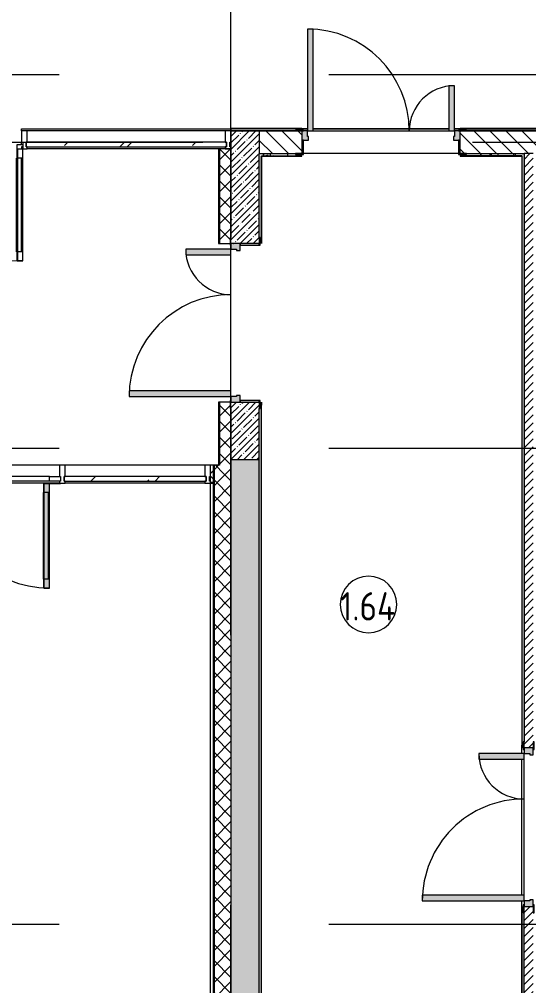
# Model space of a CAD drawing. Header units: millimetres. Extents: x -7229 to 196340, y -8553 to 29000.
# Drawn here: x 137706 to 142206, y 3057 to 11585 of the extents above; entities that cross this region are included whole.
import ezdxf

# ---------------------------------------------------------------- set-up
doc = ezdxf.new("R2010")
doc.units = ezdxf.units.MM
doc.linetypes.add('Осевая', pattern=[15875, 3175, -2381.25, 7937.5, -2381.25])
for name, color, linetype, lineweight in [('A-AREA-IDEN', 7, 'Continuous', 9), ('A-GLAZ-CURT-2', 7, 'Continuous', 9), ('A-GLAZ-CWMG-3', 7, 'Continuous', 9), ('A-WALL-1', 7, 'Continuous', 9), ('A-WALL-4', 7, 'Continuous', 13), ('I-WALL-6', 7, 'Continuous', 9), ('Оси-2', 7, 'Осевая', 9)]:
    doc.layers.add(name, color=color, linetype=linetype, lineweight=lineweight)
for name, color, linetype, lineweight, true_color in [('A-DETL-GENF-5', 7, 'Continuous', 9, 0xaaaaaa), ('A-DETL-GENF-6', 7, 'Continuous', 9, 0xe2e2e2), ('A-DOOR-5', 7, 'Continuous', 9, 0xaaaaaa), ('A-DOOR-6', 7, 'Continuous', 9, 0xe2e2e2), ('A-DOOR-FRAM-4', 7, 'Continuous', 9, 0xe2e2e2), ('A-DOOR-FRAM-5', 7, 'Continuous', 9, 0xaaaaaa), ('A-FLOR-3', 7, 'Continuous', 9, 0xaaaaaa), ('I-WALL-8', 9, 'Continuous', 9, 0x808080)]:
    doc.layers.add(name, color=color, linetype=linetype, lineweight=lineweight, true_color=true_color)
doc.styles.add('GOST Common', font='GOST_Common.ttf', dxfattribs={"width": 0.9, "height": 250})
pattern_1 = [(45, (50216.3, 0), (-70.71068, 70.71068), []), (135, (50216.3, 0), (-70.71068, -70.71068), [])]
pattern_2 = [(45, (50216.3, 0), (-57.024626, 57.024626), []), (45, (50273.33, 0), (-57.024626, 57.024626), [100.806, -20.161, 3.353, -16.808])]
pattern_3 = [(0, (50216.302, 0), (121.92, 30.48), [10.058, -81.382, 10.058, -81.382, -487.68]), (0, (50216.302, 0), (121.92, 30.48), [-182.88, 10.058, -172.822, 10.058, -81.382, -213.36]), (0, (50216.302, 0), (121.92, 30.48), [-457.2, 10.058, -50.902, 10.058, -142.342]), (120, (50262.022, 15.24), (-87.356454, 90.345817), [10.058, -81.382, 10.058, -81.382, -487.68]), (120, (50262.022, 15.24), (-87.356454, 90.345817), [-182.88, 10.058, -172.822, 10.058, -81.382, -213.36]), (120, (50262.022, 15.24), (-87.356454, 90.345817), [-457.2, 10.058, -50.902, 10.058, -142.342]), (240, (50277.262, 76.2), (-34.563546, -120.825817), [10.058, -81.382, 10.058, -81.382, -487.68]), (240, (50277.262, 76.2), (-34.563546, -120.825817), [-182.88, 10.058, -172.822, 10.058, -81.382, -213.36]), (240, (50277.262, 76.2), (-34.563546, -120.825817), [-457.2, 10.058, -50.902, 10.058, -142.342])]

# ---------------------------------------------------------------- blocks, each defined once
blk = doc.blocks.new('110_Дверь_СКБ_2Ст - Д-5_п_ Из игровой в коридор-32215844-План монтажа зашивок 1 этажа в осях 23_1-33 лист 3')
at = {"layer": 'A-DOOR-6'}
for points in [[(-637.5, 53.8), (-637.5, 40), (-587.5, 40), (-587.5, 940), (-637.5, 940), (-637.5, 60)], [(612.5, 60), (612.5, 40), (662.5, 40), (662.5, 440), (612.5, 440)]]:
    blk.add_hatch(color=256, dxfattribs=at).paths.add_polyline_path(points)
h = blk.add_hatch(color=256, dxfattribs=at)
h.paths.add_polyline_path([(-687.5, 40), (-687.5, -40), (-627.5, -40), (-627.5, -10), (-637.5, -10), (-637.5, 40)])
h.paths.add_polyline_path([(652.5, -10), (652.5, -40), (712.5, -40), (712.5, 40), (662.5, 40), (662.5, -10)])
at = {"layer": 'A-DOOR-FRAM-4'}
for points in [[(-742.5, 40), (-672.5, 40), (-672.5, 48), (-742.5, 48), (-742.5, 40.2)], [(697.5, 40), (767.5, 40.1), (767.5, 48), (697.5, 48), (697.5, 40.8)], [(-742.5, -48), (-672.5, -48), (-672.5, -40), (-742.5, -40)], [(697.5, -47.8), (697.8, -48), (767.5, -48), (767.5, -40), (697.5, -40)]]:
    blk.add_hatch(color=256, dxfattribs=at).paths.add_polyline_path(points)
at = {"layer": 'A-DOOR-5'}
for p, q in [((-637.5, 940), (-637.5, 40)), ((-587.5, 940), (-637.5, 940)), ((-587.5, 40), (-587.5, 940)), ((662.5, 440), (612.5, 440)), ((612.5, 440), (612.5, 40)), ((662.5, 40), (662.5, 440)), ((-637.5, 40), (-587.5, 40)), ((612.5, 40), (662.5, 40))]:
    blk.add_line(p, q, dxfattribs=at)
for centre, radius, start, end in [((-637.5, 40), 900, 0, 90), ((662.5, 40), 400, 90, 180)]:
    blk.add_arc(centre, radius, start, end, dxfattribs=at)
at = {"layer": 'A-DOOR-FRAM-5'}
for p, q in [((-672.5, 48), (-742.5, 48)), ((-742.5, 48), (-742.5, 40)), ((-742.5, 40), (-672.5, 40)), ((-637.5, 40), (-687.5, 40)), ((-687.5, 40), (-687.5, -40)), ((-672.5, 40), (-672.5, 48)), ((-637.5, -10), (-637.5, 40)), ((662.5, 40), (662.5, -10)), ((712.5, 40), (662.5, 40)), ((767.5, 48), (697.5, 48)), ((697.5, 48), (697.5, 40)), ((697.5, 40), (767.5, 40)), ((712.5, -40), (712.5, 40)), ((767.5, 40), (767.5, 48)), ((-672.5, -40), (-742.5, -40)), ((-742.5, -40), (-742.5, -48)), ((-742.5, -48), (-672.5, -48)), ((-672.5, -39), (-687.5, -39)), ((-687.5, -39), (-687.5, -40)), ((-687.5, -40), (-627.5, -40)), ((-687.5, -40), (-672.5, -40)), ((-672.5, -40), (-672.5, -39)), ((-672.5, -48), (-672.5, -40)), ((-627.5, -10), (-637.5, -10)), ((-627.5, -40), (-627.5, -10)), ((662.5, -10), (652.5, -10)), ((652.5, -10), (652.5, -40)), ((652.5, -40), (712.5, -40)), ((712.5, -39), (697.5, -39)), ((697.5, -39), (697.5, -40)), ((697.5, -40), (712.5, -40)), ((767.5, -40), (697.5, -40)), ((697.5, -40), (697.5, -48)), ((697.5, -48), (767.5, -48)), ((712.5, -40), (712.5, -39)), ((767.5, -48), (767.5, -40))]:
    blk.add_line(p, q, dxfattribs=at)
blk = doc.blocks.new('110_Дверь_СКБ_2Ст - Д-2а_п_ Из коридора на лестницу-32215424-План монтажа зашивок 1 этажа в осях 23_1-33 лист 3')
at = {"layer": 'A-DOOR-6'}
for points in [[(-637.5, 1025), (-637.5, 125), (-587.5, 125), (-587.5, 1025)], [(612.5, 125), (662.5, 125), (662.5, 525), (612.5, 525), (612.5, 134.5)], [(697.5, -125), (712.5, -125), (712.5, 45), (697.5, 45), (697.5, -49.9)]]:
    blk.add_hatch(color=256, dxfattribs=at).paths.add_polyline_path(points)
h = blk.add_hatch(color=256, dxfattribs=at)
h.paths.add_polyline_path([(-687.5, 45), (-627.5, 45), (-627.5, 75), (-637.5, 75), (-637.5, 125), (-687.5, 125), (-687.5, 120.3)])
h.paths.add_polyline_path([(652.5, 57), (652.5, 45), (712.5, 45), (712.5, 125), (662.5, 125), (662.5, 75), (652.5, 75), (652.5, 65)])
at = {"layer": 'A-DOOR-FRAM-4'}
for points in [[(-742.5, 125), (-672.5, 125), (-672.5, 133), (-742.5, 133)], [(697.5, 128), (697.5, 125), (767.5, 125), (767.5, 133), (697.5, 133), (697.5, 129.7)], [(-687.5, -125), (-672.5, -125), (-672.5, 45), (-687.5, 45)], [(-742.5, -125), (-742.5, -133), (-672.5, -133), (-672.5, -125), (-731.6, -125)], [(697.5, -133), (767.5, -133), (767.5, -125), (697.5, -125)]]:
    blk.add_hatch(color=256, dxfattribs=at).paths.add_polyline_path(points)
at = {"layer": 'A-DOOR-5'}
for p, q in [((-637.5, 1025), (-637.5, 125)), ((-587.5, 1025), (-637.5, 1025)), ((-587.5, 125), (-587.5, 1025)), ((662.5, 525), (612.5, 525)), ((612.5, 525), (612.5, 125)), ((662.5, 125), (662.5, 525)), ((-637.5, 125), (-587.5, 125)), ((612.5, 125), (662.5, 125))]:
    blk.add_line(p, q, dxfattribs=at)
for centre, radius, start, end in [((-637.5, 125), 900, 0, 90), ((662.5, 125), 400, 90, 180)]:
    blk.add_arc(centre, radius, start, end, dxfattribs=at)
at = {"layer": 'A-DOOR-FRAM-5'}
for p, q in [((-672.5, 133), (-742.5, 133)), ((-742.5, 133), (-742.5, 125)), ((-742.5, 125), (-672.5, 125)), ((-637.5, 125), (-687.5, 125)), ((-687.5, 125), (-687.5, 45)), ((-672.5, 125), (-672.5, 133)), ((-637.5, 75), (-637.5, 125)), ((662.5, 125), (662.5, 75)), ((712.5, 125), (662.5, 125)), ((767.5, 133), (697.5, 133)), ((697.5, 133), (697.5, 125)), ((697.5, 125), (767.5, 125)), ((712.5, 45), (712.5, 125)), ((767.5, 125), (767.5, 133)), ((-687.5, 45), (-627.5, 45)), ((-672.5, 45), (-687.5, 45)), ((-687.5, 45), (-687.5, -125)), ((-672.5, -125), (-672.5, 45)), ((-627.5, 75), (-637.5, 75)), ((-627.5, 45), (-627.5, 75)), ((662.5, 75), (652.5, 75)), ((652.5, 75), (652.5, 45)), ((652.5, 45), (712.5, 45)), ((712.5, 45), (697.5, 45)), ((697.5, 45), (697.5, -125)), ((712.5, -125), (712.5, 45)), ((-672.5, -125), (-742.5, -125)), ((-742.5, -125), (-742.5, -133)), ((-742.5, -133), (-672.5, -133)), ((-687.5, -125), (-672.5, -125)), ((-672.5, -133), (-672.5, -125)), ((697.5, -125), (712.5, -125)), ((767.5, -125), (697.5, -125)), ((697.5, -125), (697.5, -133)), ((697.5, -133), (767.5, -133)), ((767.5, -133), (767.5, -125))]:
    blk.add_line(p, q, dxfattribs=at)
blk = doc.blocks.new('Прямоугольный импост - Импост структурный с накладкой - 160мм-22875586-План монтажа зашивок 1 этажа в осях 23_1-33 лист 3')
at = {"layer": 'A-GLAZ-CWMG-3'}
for p, q in [((-50, 0), (-50, 17)), ((-50, 17), (0, 17)), ((-40, 0), (-50, 0)), ((-40, -40), (-40, 0)), ((0, 0), (-10, 0)), ((-10, 0), (-10, -40)), ((0, 17), (0, 0)), ((-50, -140), (-50, -40)), ((-50, -40), (-40, -40)), ((-10, -40), (0, -40)), ((0, -40), (0, -140)), ((0, -140), (-50, -140))]:
    blk.add_line(p, q, dxfattribs=at)
blk = doc.blocks.new('Дверь_Витражная_остекление_ - ВВ-17 остекление-32475309-План монтажа зашивок 1 этажа в осях 23_1-33 лист 3')
at = {"layer": 'A-DETL-GENF-5'}
for p, q in [((-940, -20), (-985, -20)), ((-985, -1005), (-985, -20)), ((-940, -20), (-985, -20)), ((-985, -20), (-985, -1005)), ((-940, -1005), (-940, -20)), ((-940, -1005), (-940, -20)), ((990, -1005), (990, -20)), ((990, -20), (990, -1005)), ((1035, -1005), (1035, -20)), ((1035, -1005), (1035, -20)), ((-985, -100), (-940, -100)), ((-975, -925), (-975, -100)), ((-931, -925), (-931, -100)), ((981, -925), (981, -100)), ((1035, -100), (990, -100)), ((1025, -925), (1025, -100)), ((-985, -925), (-940, -925)), ((1035, -925), (990, -925)), ((-985, -1005), (-940, -1005)), ((-985, -1005), (-940, -1005)), ((1035, -1005), (990, -1005)), ((990, -1005), (1035, -1005))]:
    blk.add_line(p, q, dxfattribs=at)
at = {"layer": 'A-DOOR-5'}
for p, q in [((-1035, 20), (-985, 20)), ((-1035, -20), (-1035, 20)), ((-985, 20), (-985, -20)), ((985, 20), (1035, 20)), ((985, -20), (985, 20)), ((1035, 20), (1035, -20)), ((-985, -20), (-1035, -20)), ((-985, -1005), (-985, -20)), ((985, -1005), (985, -20)), ((1035, -20), (985, -20))]:
    blk.add_line(p, q, dxfattribs=at)
for centre, start, end in [((-985, -20), 270, 0), ((985, -20), 180, 270)]:
    blk.add_arc(centre, 985, start, end, dxfattribs=at)
blk = doc.blocks.new('Прямоугольный импост - Импост структурный с накладкой - 160мм Темный-30756008-План монтажа зашивок 1 этажа в осях 23_1-33 лист 3')
at = {"layer": 'A-GLAZ-CWMG-3'}
for p, q in [((-50, 0), (-50, 17)), ((-50, 17), (0, 17)), ((-40, 0), (-50, 0)), ((-40, -40), (-40, 0)), ((0, 0), (-10, 0)), ((-10, 0), (-10, -40)), ((0, 17), (0, 0)), ((-50, -140), (-50, -40)), ((-50, -40), (-40, -40)), ((-10, -40), (0, -40)), ((0, -40), (0, -140)), ((0, -140), (-50, -140))]:
    blk.add_line(p, q, dxfattribs=at)
blk = doc.blocks.new('Системная панель - Стекло - 40мм-24251898-План монтажа зашивок 1 этажа в осях 23_1-33 лист 3')
at = {"layer": 'A-GLAZ-CURT-2'}
h = blk.add_hatch(dxfattribs=at)
h.set_pattern_fill('FP_156', color=256, style=0, pattern_type=2)
h.set_pattern_definition([(45, (-88612.5, -7410), (-282.8427, 282.8427), [200, -600]), (45, (-88812.5, -7510), (-282.8427, 282.8427), [600, -200]), (45, (-88412.5, -7610), (-282.8427, 282.8427), [200, -600])])
h.paths.add_polyline_path([(627.5, 0), (627.5, 40), (-627.5, 40), (-627.5, 0), (37.5, 0)])
for p, q in [((627.5, 40), (-627.5, 40)), ((-627.5, 40), (-627.5, 0)), ((627.5, 0), (627.5, 40)), ((-627.5, 0), (627.5, 0))]:
    blk.add_line(p, q, dxfattribs=at)
blk = doc.blocks.new('Прямоугольный импост - Импост структурный с накладкой - 160мм-24251895-План монтажа зашивок 1 этажа в осях 23_1-33 лист 3')
at = {"layer": 'A-GLAZ-CWMG-3'}
for p, q in [((89130, 7650), (87895, 7650)), ((89130, 7493), (87895, 7493))]:
    blk.add_line(p, q, dxfattribs=at)
blk = doc.blocks.new('Прямоугольный импост - Импост структурный с накладкой - 160мм-18691755-План монтажа зашивок 1 этажа в осях 23_1-33 лист 3')
at = {"layer": 'A-GLAZ-CWMG-3'}
for p, q in [((-25, 0), (-25, 17)), ((-25, 17), (25, 17)), ((25, 0), (15, 0)), ((15, 0), (15, -40)), ((25, 17), (25, 0)), ((-25, -140), (-25, -40)), ((15, -40), (25, -40)), ((25, -40), (25, -140)), ((25, -140), (-25, -140))]:
    blk.add_line(p, q, dxfattribs=at)
blk = doc.blocks.new('Дверь_Витражная_СКБ_2Ст - ВВ-17-31911620-План монтажа зашивок 1 этажа в осях 23_1-33 лист 3')
at = {"layer": 'A-DETL-GENF-6'}
for points in [[(-1035, -20), (-937, -20), (-937, -17), (-1035, -17)], [(-929.1, -970), (-913, -970), (-913, -20), (-963, -20), (-963, -970)], [(937, -944), (937, -20), (887, -20), (887, -944)], [(1023.2, -20), (1035, -20), (1035, -17), (937, -17), (937, -20), (1017.9, -20)]]:
    blk.add_hatch(color=256, dxfattribs=at).paths.add_polyline_path(points)
at = {"layer": 'A-DETL-GENF-5'}
for p, q in [((-1035, -20), (-1035, -17)), ((-1035, -17), (-1035, -20)), ((-937, -20), (-1035, -20)), ((-1035, -20), (-937, -20)), ((-913, -20), (-963, -20)), ((-963, -970), (-963, -20)), ((-913, -20), (-963, -20)), ((-963, -20), (-963, -970)), ((-937, -17), (-937, -20)), ((-937, -20), (-937, -17)), ((-913, -970), (-913, -20)), ((-913, -970), (-913, -20)), ((887, -20), (937, -20)), ((887, -944), (887, -20)), ((887, -20), (887, -944)), ((937, -20), (887, -20)), ((937, -17), (937, -20)), ((937, -17), (937, -20)), ((937, -944), (937, -20)), ((937, -944), (937, -20)), ((937, -20), (1035, -20)), ((937, -20), (1035, -20)), ((1035, -20), (1035, -17)), ((1035, -20), (1035, -17)), ((-963, -100), (-913, -100)), ((-953, -890), (-953, -100)), ((-909, -890), (-909, -100)), ((883, -864), (883, -100)), ((937, -100), (887, -100)), ((927, -864), (927, -100)), ((-963, -890), (-913, -890)), ((937, -864), (887, -864)), ((-963, -970), (-913, -970)), ((-963, -970), (-913, -970)), ((937, -944), (887, -944)), ((887, -944), (937, -944))]:
    blk.add_line(p, q, dxfattribs=at)
at = {"layer": 'A-DOOR-5'}
for p, q in [((-1035, 40), (-937, 40)), ((-1035, 0), (-1035, 40)), ((-937, 40), (-937, 0)), ((937, 40), (1035, 40)), ((937, 0), (937, 40)), ((1035, 40), (1035, 0)), ((-937, 0), (-1035, 0)), ((-937, -970), (-937, -20)), ((1035, 0), (937, 0)), ((937, -944), (937, -20))]:
    blk.add_line(p, q, dxfattribs=at)
for centre, radius, start, end in [((-937, -20), 950, 270, 0), ((937, -20), 924, 180, 270)]:
    blk.add_arc(centre, radius, start, end, dxfattribs=at)
blk = doc.blocks.new('Прямоугольный импост - Импост структурный с накладкой - 160мм-20587511-План монтажа зашивок 1 этажа в осях 23_1-33 лист 3')
at = {"layer": 'A-GLAZ-CWMG-3'}
for p, q in [((87845, 7650), (85795, 7650)), ((87757, 7550), (85883, 7550)), ((87757, 7510), (85883, 7510)), ((87845, 7493), (85795, 7493))]:
    blk.add_line(p, q, dxfattribs=at)
blk = doc.blocks.new('Системная панель - Стекло - 40мм-32474674-План монтажа зашивок 1 этажа в осях 23_1-33 лист 3')
at = {"layer": 'A-GLAZ-CURT-2'}
h = blk.add_hatch(dxfattribs=at)
h.set_pattern_fill('FP_157', color=256, style=0, pattern_type=2)
h.set_pattern_definition([(45, (-88535, -10360), (-282.8427, 282.8427), [200, -600]), (45, (-88735, -10460), (-282.8427, 282.8427), [600, -200]), (45, (-88335, -10560), (-282.8427, 282.8427), [200, -600])])
h.paths.add_polyline_path([(875, 0), (885, 0), (885, 40), (-885, 40), (-885, 0), (825, 0)])
for p, q in [((885, 40), (-885, 40)), ((-885, 40), (-885, 0)), ((-885, 0), (885, 0)), ((885, 0), (885, 40))]:
    blk.add_line(p, q, dxfattribs=at)
blk = doc.blocks.new('Прямоугольный импост - Импост структурный с накладкой - 160мм Темный-32475581-План монтажа зашивок 1 этажа в осях 23_1-33 лист 3')
at = {"layer": 'A-GLAZ-CWMG-3'}
for p, q in [((89310, 10600), (87560, 10600)), ((89250, 10443), (87560, 10443))]:
    blk.add_line(p, q, dxfattribs=at)
blk = doc.blocks.new('Прямоугольный импост - Импост структурный с накладкой - 160мм Темный-30755591-План монтажа зашивок 1 этажа в осях 23_1-33 лист 3')
at = {"layer": 'A-GLAZ-CWMG-3'}
for p, q in [((-25, 0), (-25, 17)), ((-25, 17), (25, 17)), ((-15, 0), (-25, 0)), ((-15, -40), (-15, 0)), ((25, 0), (15, 0)), ((15, 0), (15, -40)), ((25, 17), (25, 0)), ((-25, -140), (-25, -40)), ((-25, -40), (-15, -40)), ((15, -40), (25, -40)), ((25, -40), (25, -140)), ((25, -140), (-25, -140))]:
    blk.add_line(p, q, dxfattribs=at)
blk = doc.blocks.new('110_Дверь_СКБ_2Ст - Д-2а_п_ Из коридора на лестницу-32215207-План монтажа зашивок 1 этажа в осях 23_1-33 лист 3')
at = {"layer": 'A-DOOR-6'}
for points in [[(-637.5, 100), (-587.5, 100), (-587.5, 1000), (-637.5, 1000), (-637.5, 107.6)], [(662.5, 100), (662.5, 500), (612.5, 500), (612.5, 100)], [(712.5, -100), (712.5, 20), (697.5, 20), (697.5, -100)]]:
    blk.add_hatch(color=256, dxfattribs=at).paths.add_polyline_path(points)
h = blk.add_hatch(color=256, dxfattribs=at)
h.paths.add_polyline_path([(662.5, 20), (712.5, 20), (712.5, 100), (662.5, 100), (662.5, 50), (652.5, 50), (652.5, 20)])
h.paths.add_polyline_path([(-637.5, 20), (-627.5, 20), (-627.5, 50), (-637.5, 50), (-637.5, 100), (-687.5, 100), (-687.5, 20)])
at = {"layer": 'A-DOOR-FRAM-4'}
for points in [[(-742.5, 100), (-672.5, 100), (-672.5, 108), (-742.5, 108)], [(737.5, 100), (767.5, 100), (767.5, 108), (697.5, 108), (697.5, 100), (712.5, 100)], [(-672.5, -100), (-672.5, 20), (-687.5, 20), (-687.5, -100)], [(-687.5, -108), (-672.5, -108), (-672.5, -100), (-742.5, -100), (-742.5, -108), (-712.5, -108)], [(737.5, -108), (767.5, -107.4), (767.5, -100), (697.5, -100), (697.5, -108), (712.5, -108)]]:
    blk.add_hatch(color=256, dxfattribs=at).paths.add_polyline_path(points)
at = {"layer": 'A-DOOR-5'}
for p, q in [((-637.5, 1000), (-637.5, 100)), ((-587.5, 1000), (-637.5, 1000)), ((-587.5, 100), (-587.5, 1000)), ((662.5, 500), (612.5, 500)), ((612.5, 500), (612.5, 100)), ((662.5, 100), (662.5, 500)), ((-637.5, 100), (-587.5, 100)), ((612.5, 100), (662.5, 100))]:
    blk.add_line(p, q, dxfattribs=at)
for centre, radius, start, end in [((-637.5, 100), 900, 0, 90), ((662.5, 100), 400, 90, 180)]:
    blk.add_arc(centre, radius, start, end, dxfattribs=at)
at = {"layer": 'A-DOOR-FRAM-5'}
for p, q in [((-672.5, 108), (-742.5, 108)), ((-742.5, 108), (-742.5, 100)), ((-742.5, 100), (-672.5, 100)), ((-637.5, 100), (-687.5, 100)), ((-687.5, 100), (-687.5, 20)), ((-672.5, 100), (-672.5, 108)), ((-637.5, 50), (-637.5, 100)), ((662.5, 100), (662.5, 50)), ((712.5, 100), (662.5, 100)), ((767.5, 108), (697.5, 108)), ((697.5, 108), (697.5, 100)), ((697.5, 100), (767.5, 100)), ((712.5, 20), (712.5, 100)), ((767.5, 100), (767.5, 108)), ((-687.5, 20), (-627.5, 20)), ((-672.5, 20), (-687.5, 20)), ((-687.5, 20), (-687.5, -100)), ((-672.5, -100), (-672.5, 20)), ((-627.5, 50), (-637.5, 50)), ((-627.5, 20), (-627.5, 50)), ((662.5, 50), (652.5, 50)), ((652.5, 50), (652.5, 20)), ((652.5, 20), (712.5, 20)), ((712.5, 20), (697.5, 20)), ((697.5, 20), (697.5, -100)), ((712.5, -100), (712.5, 20)), ((-672.5, -100), (-742.5, -100)), ((-742.5, -100), (-742.5, -108)), ((-742.5, -108), (-672.5, -108)), ((-687.5, -100), (-672.5, -100)), ((-672.5, -108), (-672.5, -100)), ((697.5, -100), (712.5, -100)), ((767.5, -100), (697.5, -100)), ((697.5, -100), (697.5, -108)), ((697.5, -108), (767.5, -108)), ((767.5, -108), (767.5, -100))]:
    blk.add_line(p, q, dxfattribs=at)
blk = doc.blocks.new('Марка_Помещения - Номер-25198446-План монтажа зашивок 1 этажа в осях 23_1-33 лист 3')
at = {"layer": 'A-AREA-IDEN'}
for start, end in [(360, 180), (180, 360)]:
    blk.add_arc((0, 0), 2.5, start, end, dxfattribs=at)

msp = doc.modelspace()

# ---------------------------------------------------------------- hatches: boundary and pattern name
at = {"layer": 'A-WALL-1'}
h = msp.add_hatch(dxfattribs=at)
h.set_pattern_fill('FP_144', color=256, style=0, pattern_type=2)
h.set_pattern_definition(pattern_1)
h.paths.add_polyline_path([(139396.3, 7500), (139418.3, 7500), (139418.3, 7650), (139396.3, 7650), (139396.3, 7520)])
h.paths.add_polyline_path([(135216.3, 7500), (135216.3, 7520), (135186.3, 7520), (135186.3, 7650), (135097, 7650), (135097, 7500), (135186.3, 7500)])
h = msp.add_hatch(dxfattribs=at)
h.set_pattern_fill('FP_144', color=256, style=0, pattern_type=2)
h.set_pattern_definition(pattern_1)
h.paths.add_polyline_path([(139431.1, -100), (139576.3, -100), (139576.3, 7500), (139476.3, 7500), (139475.7, 7650), (139426.3, 7650), (139426.3, -100)])
at = {"layer": 'I-WALL-6'}
h = msp.add_hatch(dxfattribs=at)
h.set_pattern_fill('FP_141', color=256, style=0, pattern_type=2)
h.set_pattern_definition(pattern_2)
h.paths.add_polyline_path([(139826.3, 7700), (139826.3, 8206.1), (139576.3, 8206.1), (139576.3, 7700), (139816.1, 7700)])
h.paths.add_polyline_path([(139656.3, 9606.1), (139826.3, 9606.1), (139826.3, 10600), (139576.3, 10600), (139576.3, 9606.1), (139626.3, 9606.1)])
h = msp.add_hatch(dxfattribs=at)
h.set_pattern_fill('FP_143', color=256, style=0, pattern_type=2)
h.set_pattern_definition([(135, (50216.3, 0), (-70.71068, -70.71068), [])])
h.paths.add_polyline_path([(157346.3, 10400), (157346.3, 10600), (155311.3, 10600), (155311.3, 10400), (157326.3, 10400)])
h.paths.add_polyline_path([(153391.5, 10400), (153861.3, 10400), (153861.3, 10600), (151826.3, 10600), (151826.3, 10400), (152061.9, 10400)])
h.paths.add_polyline_path([(144416.9, 10400), (144426.3, 10400), (144426.3, 10600), (143676.3, 10600), (143676.3, 10400), (144406.3, 10400)])
h.paths.add_polyline_path([(142146.3, 10400), (142726.3, 10400), (142726.3, 10600), (141601.3, 10600), (141601.3, 10400), (142090.2, 10400)])
h.paths.add_polyline_path([(140201.3, 10400), (140201.3, 10600), (139826.3, 10600), (139826.3, 10400), (140176.3, 10400)])
h = msp.add_hatch(dxfattribs=at)
h.set_pattern_fill('FP_144', color=256, style=0, pattern_type=2)
h.set_pattern_definition(pattern_1)
h.paths.add_polyline_path([(139485.4, 7500), (139576.3, 7500), (139576.3, 8151.1), (139568.3, 8151.1), (139568.3, 8206.1), (139476.3, 8206.1), (139476.3, 7500)])
h.paths.add_polyline_path([(139568.3, 9606.1), (139568.3, 9661.1), (139576.3, 9661.1), (139576.3, 10443), (139476.3, 10443), (139476.3, 9606.1)])
h = msp.add_hatch(dxfattribs=at)
h.set_pattern_fill('FP_142', color=256, style=0, pattern_type=2)
h.set_pattern_definition([(45, (50216.3, 0), (-35.35534, 35.35534), [])])
h.paths.add_polyline_path([(142166.3, 100), (142246.3, 100), (142245.3, 3755), (142166.3, 3755), (142166.3, 130)])
h.paths.add_polyline_path([(142166.3, 5155), (142246.3, 5155), (142246.3, 10400), (142166.3, 10400), (142166.3, 5160)])
h = msp.add_hatch(dxfattribs=at)
h.set_pattern_fill('FP_141', color=256, style=0, pattern_type=2)
h.set_pattern_definition(pattern_2)
h.paths.add_polyline_path([(139701.1, 150), (139826.3, 150), (139826.3, 7700), (139576.3, 7700), (139576.3, 150)])
at = {"layer": 'I-WALL-8'}
h = msp.add_hatch(dxfattribs=at)
h.set_pattern_fill('FP_184', color=256, style=0, pattern_type=2)
h.set_pattern_definition(pattern_3)
h.paths.add_polyline_path([(139576.3, 10600), (139576.3, 10600), (140146.3, 10600), (140146.3, 10608), (140176.3, 10608), (140176.3, 10620), (139575.3, 10620), (139575.3, 10600)])
h.paths.add_polyline_path([(145414.1, 10600), (147615.3, 10600), (147614.3, 10620), (143676.3, 10620), (143676.3, 10608), (143706.3, 10608), (143706.3, 10600), (145066.9, 10600)])
h.paths.add_polyline_path([(141656.3, 10600), (142696.3, 10600.5), (142696.3, 10608), (142726.3, 10608), (142726.3, 10620), (141626.3, 10620), (141626.3, 10608), (141656.3, 10608)])
h = msp.add_hatch(dxfattribs=at)
h.set_pattern_fill('FP_184', color=256, style=0, pattern_type=2)
h.set_pattern_definition(pattern_3)
h.paths.add_polyline_path([(142145.3, 10380), (142146.3, 10380), (142146.2, 10400), (141656.3, 10398.8), (141656.3, 10392), (141626.3, 10392), (141626.3, 10380), (142090.2, 10380)])
h.paths.add_polyline_path([(139846.3, 10380), (139846.3, 10380), (140176.3, 10380), (140176.3, 10392), (140146.3, 10392), (140146.3, 10400), (139826.3, 10400), (139826.3, 10380)])
h = msp.add_hatch(dxfattribs=at)
h.set_pattern_fill('FP_184', color=256, style=0, pattern_type=2)
h.set_pattern_definition(pattern_3)
h.paths.add_polyline_path([(139846.3, 150), (139846.3, 8181.1), (139834.3, 8181.1), (139834.3, 8151.1), (139826.3, 8151.1), (139826.3, 150)])
h.paths.add_polyline_path([(139834.3, 9631.1), (139846.3, 9631.1), (139846.3, 10380), (139826.3, 10380), (139827.1, 9661.1), (139834.3, 9661.1), (139834.3, 9645)])
h = msp.add_hatch(dxfattribs=at)
h.set_pattern_fill('FP_184', color=256, style=0, pattern_type=2)
h.set_pattern_definition(pattern_3)
h.paths.add_polyline_path([(142166.3, 170), (142166.1, 3700), (142158.3, 3700), (142158.3, 3730), (142146.3, 3730), (142146.3, 170)])
h.paths.add_polyline_path([(142158.3, 5180), (142158.3, 5210), (142166.3, 5210), (142166.3, 10400), (142146.3, 10400), (142146.3, 5180)])

# ---------------------------------------------------------------- linework, layer by layer
at = {"layer": 'A-FLOR-3'}
for p, q in [((137726.3, 10600), (137726.3, 10620)), ((137726.3, 10620), (139575.3, 10620)), ((140176.3, 10620), (140251.3, 10620)), ((140251.3, 10620), (140201.3, 10620)), ((141501.3, 10620), (140301.3, 10620)), ((140301.3, 10620), (141501.3, 10620)), ((141601.3, 10620), (141551.3, 10620)), ((141551.3, 10620), (141626.3, 10620)), ((137726.3, 10480), (137726.3, 10500)), ((139576.3, 8306.1), (139576.3, 9506.1)), ((139386.3, 7520), (139396.3, 7520)), ((142146.3, 5105), (142146.3, 5155)), ((142146.3, 3855), (142146.3, 5055)), ((142146.3, 3755), (142146.3, 3805))]:
    msp.add_line(p, q, dxfattribs=at)
at = {"layer": 'A-WALL-1'}
for p, q in [((139465.3, 7650), (139396.3, 7650)), ((139396.3, -280), (139396.3, 7650)), ((139396.3, 7492), (139418.3, 7492)), ((139418.3, 7492), (139418.3, -258))]:
    msp.add_line(p, q, dxfattribs=at)
at = {"layer": 'A-WALL-4'}
for p, q in [((140176.3, 10620), (139575.3, 10620)), ((139826.3, 10600), (139826.3, 10400)), ((141626.3, 10620), (142726.3, 10620)), ((139466.3, 10443), (139466.3, 9606.1)), ((139476.3, 10443), (139476.3, 9606.1)), ((139576.3, 10443), (139576.3, 9661.1)), ((139576.3, 9661.1), (139576.3, 10443)), ((139846.3, 10380), (140176.3, 10380)), ((139846.3, 10380), (139846.3, 10379)), ((142146.3, 10380), (141626.3, 10380)), ((142146.3, 10380), (142146.3, 5180)), ((142246.3, 10400), (142166.3, 10400)), ((139466.3, 8206.1), (139466.3, 7650)), ((139476.3, 8206.1), (139476.3, 7650)), ((139576.3, 8151.1), (139576.3, 7700)), ((139576.3, 7700), (139576.3, 8151.1)), ((139846.3, 170), (139846.3, 8181.1)), ((139418.3, 7650), (139418.3, 7492)), ((139423.3, 7650), (139423.3, -253)), ((139426.3, 7650), (139426.3, -250)), ((139476.3, 7650), (139465.3, 7650)), ((139396.3, 7500), (139418.3, 7500)), ((139396.3, 7497), (139418.3, 7497)), ((142146.3, 170), (142146.3, 3730))]:
    msp.add_line(p, q, dxfattribs=at)
at = {"layer": 'I-WALL-6'}
for p, q in [((139575.3, 10621), (139575.3, 10600)), ((140201.3, 10621), (139575.3, 10621)), ((139575.3, 10600), (140146.3, 10600)), ((139576.3, 10600), (139576.3, 10443)), ((140146.3, 10600), (139576.3, 10600)), ((140176.3, 10608), (140176.3, 10620)), ((140176.3, 10620), (140201.3, 10620)), ((140201.3, 10620), (140201.3, 10621)), ((140301.3, 10600), (141501.3, 10600)), ((142726.3, 10621), (141601.3, 10621)), ((141601.3, 10621), (141601.3, 10620)), ((141601.3, 10620), (141626.3, 10620)), ((141626.3, 10620), (141626.3, 10608)), ((142696.3, 10600), (141656.3, 10600)), ((141656.3, 10600), (142696.3, 10600)), ((139576.3, 10443), (139465.3, 10443)), ((139465.3, 10443), (139465.3, 9606.1)), ((139826.3, 9661.1), (139826.3, 10400)), ((139826.3, 10400), (140146.3, 10400)), ((139846.3, 10379), (140201.3, 10379)), ((139846.3, 10379), (139846.3, 9606.1)), ((139847.3, 9606.1), (139847.3, 10380)), ((140176.3, 10380), (140176.3, 10392)), ((140201.3, 10380), (140176.3, 10380)), ((140201.3, 10379), (140201.3, 10380)), ((141586.3, 10400), (140216.3, 10400)), ((141626.3, 10380), (141601.3, 10380)), ((141601.3, 10380), (141601.3, 10379)), ((141601.3, 10379), (142145.3, 10379)), ((141626.3, 10392), (141626.3, 10380)), ((141656.3, 10400), (142166.3, 10400)), ((142145.3, 10379), (142145.3, 5155)), ((142166.3, 10400), (142166.3, 5210)), ((139465.3, 9606.1), (139568.3, 9606.1)), ((139834.3, 9631.1), (139846.3, 9631.1)), ((139846.3, 9606.1), (139847.3, 9606.1)), ((139568.3, 8206.1), (139465.3, 8206.1)), ((139465.3, 8206.1), (139465.3, 7650)), ((139846.3, 8206.1), (139846.3, 8181.1)), ((139847.3, 8206.1), (139846.3, 8206.1)), ((139847.3, 171), (139847.3, 8206.1)), ((139826.3, 150), (139826.3, 8151.1)), ((139846.3, 8181.1), (139834.3, 8181.1)), ((139576.3, 7700), (139826.3, 7700)), ((139576.3, 7700), (139576.3, -100)), ((139576.3, 7650), (139576.3, 7700)), ((142145.3, 5155), (142146.3, 5155)), ((142146.3, 5180), (142158.3, 5180)), ((142146.3, 5155), (142146.3, 5180)), ((142166.3, 3855), (142166.3, 5055)), ((142146.3, 3755), (142145.3, 3755)), ((142145.3, 3755), (142145.3, 171)), ((142146.3, 3730), (142146.3, 3755)), ((142158.3, 3730), (142146.3, 3730)), ((142166.3, 100), (142166.3, 3700))]:
    msp.add_line(p, q, dxfattribs=at)
at = {"layer": 'Оси-2'}
for p, q in [((139576.3, 593.7), (139576.3, 19415.1)), ((134883.9, 11100), (170535.3, 11100)), ((136153.9, 10500), (170535.3, 10500)), ((134883.9, 7800), (172976.3, 7800)), ((134883.9, 3600), (172976.3, 3600))]:
    msp.add_line(p, q, dxfattribs=at)

# ---------------------------------------------------------------- block references
at = {"layer": 'A-AREA-IDEN', "xscale": 99.99999999999993, "yscale": 99.99999999999993, "zscale": 99.99999999999993}
msp.add_blockref('Марка_Помещения - Номер-25198446-План монтажа зашивок 1 этажа в осях 23_1-33 лист 3', (140791.4, 6421.5), dxfattribs=at)
at = {"layer": 'A-DOOR-5'}
for name, p in [('110_Дверь_СКБ_2Ст - Д-2а_п_ Из коридора на лестницу-32215207-План монтажа зашивок 1 этажа в осях 23_1-33 лист 3', (140888.8, 10500)), ('Дверь_Витражная_остекление_ - ВВ-17 остекление-32475309-План монтажа зашивок 1 этажа в осях 23_1-33 лист 3', (136701.3, 10460)), ('Дверь_Витражная_СКБ_2Ст - ВВ-17-31911620-План монтажа зашивок 1 этажа в осях 23_1-33 лист 3', (137036.3, 7510))]:
    msp.add_blockref(name, p, dxfattribs=at)
for name, p, rotation in [('110_Дверь_СКБ_2Ст - Д-2а_п_ Из коридора на лестницу-32215424-План монтажа зашивок 1 этажа в осях 23_1-33 лист 3', (139701.3, 8893.6), 90), ('110_Дверь_СКБ_2Ст - Д-5_п_ Из игровой в коридор-32215844-План монтажа зашивок 1 этажа в осях 23_1-33 лист 3', (142206.3, 4442.5), 89.99999999999991)]:
    msp.add_blockref(name, p, dxfattribs=dict(at, rotation=rotation))
at = {"layer": 'A-GLAZ-CURT-2'}
for name, p in [('Системная панель - Стекло - 40мм-32474674-План монтажа зашивок 1 этажа в осях 23_1-33 лист 3', (138651.3, 10460)), ('Системная панель - Стекло - 40мм-24251898-План монтажа зашивок 1 этажа в осях 23_1-33 лист 3', (138728.8, 7510))]:
    msp.add_blockref(name, p, dxfattribs=at)
at = {"layer": 'A-GLAZ-CWMG-3', "extrusion": (0, 0, -1), "rotation": 180}
for name, p in [('Прямоугольный импост - Импост структурный с накладкой - 160мм Темный-30755591-План монтажа зашивок 1 этажа в осях 23_1-33 лист 3', (-137751.3, 10460)), ('Прямоугольный импост - Импост структурный с накладкой - 160мм Темный-30756008-План монтажа зашивок 1 этажа в осях 23_1-33 лист 3', (-139576.3, 10460)), ('Прямоугольный импост - Импост структурный с накладкой - 160мм-18691755-План монтажа зашивок 1 этажа в осях 23_1-33 лист 3', (-138086.3, 7510)), ('Прямоугольный импост - Импост структурный с накладкой - 160мм-22875586-План монтажа зашивок 1 этажа в осях 23_1-33 лист 3', (-139396.3, 7510))]:
    msp.add_blockref(name, p, dxfattribs=at)
at = {"layer": 'A-GLAZ-CWMG-3'}
for name in ['Прямоугольный импост - Импост структурный с накладкой - 160мм Темный-32475581-План монтажа зашивок 1 этажа в осях 23_1-33 лист 3', 'Прямоугольный импост - Импост структурный с накладкой - 160мм-20587511-План монтажа зашивок 1 этажа в осях 23_1-33 лист 3', 'Прямоугольный импост - Импост структурный с накладкой - 160мм-24251895-План монтажа зашивок 1 этажа в осях 23_1-33 лист 3']:
    msp.add_blockref(name, (50216.3, 0), dxfattribs=at)

# ---------------------------------------------------------------- texts
at = {"layer": 'A-AREA-IDEN', "insert": (140540.6, 6530), "char_height": 250, "width": 627.721, "attachment_point": 1, "style": 'GOST Common'}
msp.add_mtext('1.64', dxfattribs=at)

doc.saveas('drawing.dxf')
